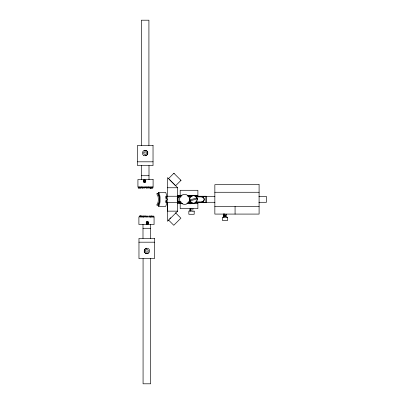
<?xml version="1.0" encoding="UTF-8"?>
<svg xmlns="http://www.w3.org/2000/svg" width="404" height="404" viewBox="0 0 404 404"><rect width="100%" height="100%" fill="white"/><g stroke="black" fill="none" stroke-linecap="round" stroke-linejoin="round"><path stroke-width="0.61" d="M166.953 202.566L165.746 206.373L158.681 206.373L158.075 205.091A6.166 2.247 -90 0 0 159.413 200.606L159.413 198.202A6.166 2.247 -90 0 0 158.075 193.713L158.681 192.435L165.746 192.435L166.953 196.243M190.41 210.439L191.208 210.787M223.917 214.418L224.715 214.771M143.864 180.8L144.061 180.492M165.958 201.616L167.216 199.404L167.115 197.319L165.958 197.192M189.769 203.793L191.208 203.737M144.369 182.295A1.262 1.252 -90 0 1 144.066 182.169C143.395 181.765 143.395 180.381 144.066 179.977A1.262 1.252 -90 0 1 144.369 179.851M168.529 178.629L173.871 173.245L180.982 180.356L175.619 185.719L169.266 179.366M197.884 196.829L197.884 190.289L180.179 190.289L180.179 195.344L179.866 195.662L177.401 195.662M169.736 218.584L170.538 217.786M177.654 202.47L177.654 211.141L167.544 221.266L167.539 201.914M146.485 221.983L146.672 221.831A1.262 1.252 -90 0 1 147.303 221.665M190.496 208.969L191.208 209.378M190.496 209.671L191.208 210.085M224.003 215.064L224.715 215.478M224.003 215.771L224.715 216.18M224.003 216.473L224.715 216.887M189.956 208.616L190.35 208.908M193.168 208.792L192.673 208.908M226.674 214.888L226.179 215.004M226.674 216.302L226.179 216.418M189.804 199.894L196.985 197.97M190.067 200.838L197.238 198.914M191.097 203.146L190.557 203.56M190.213 210.671L189.769 210.848L190.35 211.024M223.72 213.948L223.276 214.125L223.856 214.302M223.72 214.655L223.276 214.832L223.856 215.004M223.72 216.771L223.276 216.948L223.856 217.125M192.673 209.615L192.971 209.555M192.673 211.024L192.971 210.964M226.179 214.302L226.477 214.241M226.179 215.711L226.477 215.655M226.179 217.125L226.477 217.064M190.557 209.201L189.769 209.439L190.35 209.615M190.557 209.908L189.769 210.141L190.35 210.317M224.063 215.302L223.276 215.534L223.856 215.711M224.063 216.004L223.276 216.241L223.856 216.418M192.299 203.323L191.415 203.439M139.259 187.092L138.941 187.092L139.218 187.092M139.739 187.092L140.466 187.092M144.061 187.092L144.193 187.092M145.061 187.092L144.672 187.092M147.273 187.092L146.48 187.092M148.263 187.092L148.859 187.092M149.702 187.092L150.167 187.092M138.163 187.88L140.148 187.88M138.961 187.88L139.294 187.88M141.385 187.88L140.946 187.88M143.895 187.88L144.511 187.88M146.031 187.88C144.975 187.88 148.909 187.88 146.319 187.88M151.248 187.88L150.854 187.88L151.798 187.88M140.754 216.12L142.056 216.12M144.061 216.12L144.531 216.12L143.132 216.12M146.93 216.12L147.93 216.12M149.889 216.12L150.192 216.12M150.611 216.12L150.778 216.12M140.749 216.908L141.344 216.908M142.147 216.908L142.223 216.908M143.132 216.908L143.45 216.908M151.975 216.908L151.657 216.908M153.055 216.908L152.732 216.908M138.229 187.092L138.461 187.092M143.258 187.092L142.516 187.092M149.081 187.092L148.546 187.092M152.333 187.092L151.96 187.092M152.964 187.092L152.48 187.092M142.354 187.88L142.976 187.88L142.723 187.88M146.854 187.88L146.753 187.88M152.101 187.88L152.419 187.88L150.763 187.88L151.349 187.88M152.156 187.88L152.964 187.88M142.915 216.12L143.147 216.12M143.359 216.12L143.592 216.12M144.789 216.12L146.314 216.12L146.001 216.12M145.137 216.12L145.642 216.12M148.738 216.12L149.803 216.12M149.111 216.12L149.273 216.12M151.687 216.12L151.465 216.12M152.975 216.12L153.884 216.12M146.223 216.908L146.001 216.908M146.995 216.908L147.167 216.908M149.207 216.908L149.475 216.908M141.158 187.092L140.946 187.092M147.652 187.092L147.783 187.092M150.647 187.092L151.48 187.092M138.461 187.88L138.319 187.88M139.991 187.88L140.228 187.88M142.036 187.88C141.011 187.885 144.683 187.88 142.668 187.88M144.895 187.88L144.006 187.88M148.096 187.88C146.293 187.885 149.788 187.88 148.849 187.88M150.167 187.88L149.869 187.88L150.647 187.88M150.621 187.88L150.919 187.88L150.48 187.88M151.172 187.88L151.48 187.88M139.895 216.12L139.592 216.12L140.547 216.12M140.819 216.12L140.511 216.12L141.233 216.12M150.909 216.12L150.768 216.12M152.677 216.12L151.525 216.12M150.778 216.908L150.768 216.908M150.909 216.908L150.541 216.908L151.051 216.908M153.666 216.908L153.535 216.908M137.542 161.807L153.03 161.807M141.415 175.715L149 175.715M143.713 180.3L143.713 181.84M167.539 187.759L177.654 187.759L177.654 196.829M138.355 187.88L139.077 187.88M141.087 187.88L140.097 187.88L141.016 187.88M150 187.88L150.788 187.88M139.739 187.88L138.83 187.88M152.318 187.88L152.803 187.88M214.847 192.269L259.095 192.269M158.54 193.713L156.696 193.713L157.903 195.985A6.166 2.702 -90 0 1 157.903 202.823L156.696 205.091L158.54 205.091M180.179 195.344L182.012 195.344M187.507 195.344L197.884 195.344M181.159 195.889L178.058 195.889L178.058 196.475L180.537 196.475M187.981 195.889L192.945 195.889M194.188 195.889L196.667 195.889L196.667 198.218M165.913 196.243L181.032 196.243M187.946 196.243L191.713 196.243M195.486 196.243L206.161 196.243L206.161 202.566L195.486 202.566M187.981 196.475L191.703 196.475M195.425 196.475L214.903 196.475M258.913 196.475L266.458 196.475L266.458 202.288L258.913 202.288M179.593 196.874L181.032 196.874M188.572 196.874L191.087 196.874M195.486 196.874L201.768 196.874A2.53 2.515 -90 0 1 204.278 199.404A2.53 2.515 -90 0 1 201.768 201.934L195.486 201.934M166.16 201.485L167.115 201.485L167.216 199.404L166.16 197.319M181.032 201.934L179.593 201.934A2.53 2.515 -90 0 1 177.816 201.192M188.572 201.934L191.087 201.934M180.537 202.288L178.058 202.288L178.058 202.869L181.159 202.869M187.981 202.288L191.703 202.288M195.425 202.288L214.903 202.288M165.913 202.566L181.032 202.566M187.946 202.566L191.713 202.566M187.981 202.869L192.324 202.869M194.804 202.869L196.667 202.869L196.667 200.546M177.401 203.247L182.623 203.56M186.895 203.56L197.884 203.56M214.847 206.494L259.095 206.494M177.654 211.141L167.544 211.151L167.539 203.247M139.526 216.12L140.047 216.12M141.673 216.12L142.314 216.12L141.688 216.12M151.389 216.12L150.899 216.12M142.996 228.285L150.581 228.285M138.966 242.193L154.454 242.193M151.596 216.12L151.995 216.12M143.733 216.908L143.006 216.908M225.114 215.181L225.563 215.241M225.114 215.887L225.563 215.948M225.114 216.594L225.563 216.65M224.715 214.064L224.235 213.948M191.208 208.671L190.39 208.378M225.245 214.888L225.695 215.004M225.245 215.595L225.695 215.711M225.245 216.302L225.695 216.418M146.485 223.877L146.672 224.023A1.262 1.252 -90 0 0 147.303 224.195M175.518 212.802L180.886 218.17L173.776 225.275L168.412 219.912M174.149 173.523L173.871 173.245M180.704 180.078L180.982 180.356M177.654 187.759L167.539 177.634L167.539 196.829M196.798 197.516L197.303 199.404M189.88 200.379A3.777 3.777 0 0 0 195.693 202.495A3.777 3.777 0 0 0 195.693 196.309A3.777 3.777 0 0 0 189.88 198.425L189.734 199.404L190.254 201.293M177.654 197.521L177.654 201.232M235.072 206.494L235.072 214.08M205.979 196.243L205.979 202.566M197.884 202.081L197.884 208.621L180.179 208.621L180.179 202.454M178.058 197.056L178.058 201.707M177.654 197.177L177.654 201.162M177.654 202.081L177.654 203.247M165.958 196.243L165.958 198.849M165.958 199.955L165.958 202.566M150.657 258.56L150.657 383.8L143.072 383.8L143.072 258.56M150.581 224.351L150.581 238.4M149 165.6L149 179.649M148.919 145.44L148.919 20.2L141.334 20.2L141.334 145.44M146.485 222.16L146.485 223.7M145.511 180.3L145.672 181.84L145.319 182.169A1.262 1.252 -90 0 1 144.693 182.335M142.996 224.351L142.996 238.4M141.415 165.6L141.415 179.649M144.021 150.768A2.53 2.53 0 0 1 147.475 151.692A2.53 2.53 0 0 1 146.551 155.146M145.94 155.399A2.53 2.53 0 0 1 145.288 155.484M147.627 221.705A1.262 1.252 -90 0 1 147.93 221.831C148.778 222.261 148.778 223.599 147.93 224.023A1.262 1.252 -90 0 1 147.627 224.149M148.495 252.833A2.53 2.53 0 0 1 147.364 253.49M146.708 253.576A2.53 2.53 0 0 1 145.445 248.854M146.051 248.601A2.53 2.53 0 0 1 146.708 248.516M157.802 193.713A6.166 2.702 -90 0 1 159.413 198.202L159.413 200.606A6.166 2.702 90 0 1 157.802 205.091M158.681 192.435A8.045 2.934 -90 0 1 160.05 197.319L160.05 201.485A8.045 2.934 -90 0 1 158.681 206.373M177.417 200.667A2.53 2.515 -90 0 1 177.169 200.056M177.169 198.748A2.53 2.515 -90 0 1 177.417 198.137M177.816 197.617A2.53 2.515 -90 0 1 178.947 196.96M201.581 196.874A2.53 2.515 -90 0 1 204.096 199.404A2.53 2.515 -90 0 1 201.581 201.934M179.78 201.934A2.53 2.515 -90 0 1 177.265 199.404A2.53 2.515 -90 0 1 179.78 196.874M143.945 152.232L143.733 153.621L144.834 154.5L146.142 153.99L146.354 152.596L145.253 151.717L143.945 152.232M144.092 180.664L144.006 181.224L144.45 181.583L144.98 181.376L145.066 180.81L144.622 180.457L144.092 180.664M147.016 222.624L146.93 223.19L147.374 223.543L147.904 223.336L147.99 222.776L147.546 222.417L147.016 222.624M145.849 250.01L145.637 251.404L146.738 252.283L148.051 251.768L148.263 250.379L147.162 249.5L145.849 250.01M143.642 180.179L143.44 180.442A1.262 1.252 -90 0 0 143.44 181.704L143.642 181.967A1.262 1.252 -90 0 0 145.415 181.967L145.612 181.704A1.262 1.252 -90 0 0 145.612 180.442L145.415 180.179A1.262 1.252 -90 0 0 143.642 180.179M146.581 222.033L146.379 222.296A1.262 1.252 -90 0 0 146.379 223.558L146.581 223.821A1.262 1.252 -90 0 0 148.354 223.821L148.551 223.558A1.262 1.252 -90 0 0 148.551 222.296L148.354 222.033A1.262 1.252 -90 0 0 146.581 222.033M191.415 203.03L191.723 203.03L191.415 203.03M141.481 187.092L141.461 187.092M141.738 187.092L142.026 187.092L141.738 187.092M145.703 187.092L146.051 187.092L145.703 187.092M149.702 187.88L150.025 187.88L149.702 187.88M153.03 145.369L137.542 145.369L137.542 165.6L153.03 165.6L153.03 145.369M153.096 179.507L137.926 179.507L137.926 187.092L153.096 187.092L153.096 179.507M259.095 184.684L214.847 184.684L214.847 214.08L259.095 214.08L259.095 184.684M194.188 211.141L188.835 211.141L188.835 214.272L194.188 214.272L194.188 211.141M140.688 216.12L140.36 216.12L140.698 216.12M154.07 216.908L138.9 216.908L138.9 224.493L154.07 224.493L154.07 216.908M227.694 217.241L222.341 217.241L222.341 220.372L227.694 220.372L227.694 217.241M154.454 238.4L138.966 238.4L138.966 258.631L154.454 258.631L154.454 238.4M143.662 155.399A2.676 2.676 0 0 0 147.718 153.161A2.676 2.676 0 0 0 143.753 150.768A2.676 2.676 0 0 0 143.662 155.399M143.976 181.946A1.086 1.086 0 0 0 145.617 181.042A1.086 1.086 0 0 0 144.011 180.068A1.086 1.086 0 0 0 143.976 181.946M145.566 253.182A2.676 2.676 0 0 0 149.626 250.945A2.676 2.676 0 0 0 145.657 248.546A2.676 2.676 0 0 0 145.566 253.182M146.899 223.907A1.086 1.086 0 0 0 148.541 223.003A1.086 1.086 0 0 0 146.935 222.033A1.086 1.086 0 0 0 146.899 223.907M182.078 203.762A5.055 5.055 0 0 0 189.663 199.379A5.055 5.055 0 0 0 182.078 195.001A5.055 5.055 0 0 0 182.078 203.762"/></g></svg>
